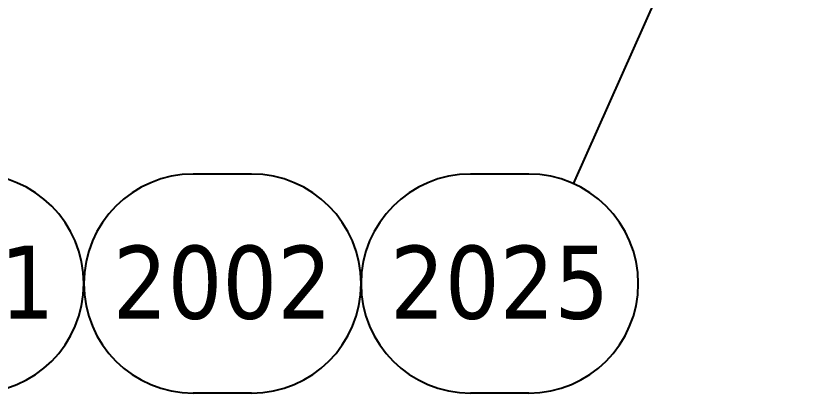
# Model space of a CAD drawing. Header units: millimetres. Extents: x -2829 to 3000, y -2259 to 2421.
# Drawn here: x 2394.3 to 2664.6, y 823 to 952.2 of the extents above; entities that cross this region are included whole.
import ezdxf

# ---------------------------------------------------------------- set-up
doc = ezdxf.new("R2010")
doc.units = ezdxf.units.MM
doc.header["$LTSCALE"] = 7.142857
doc.layers.add('Symbol (ISO)', color=7, linetype='Continuous', lineweight=25)
doc.styles.add('Note Text (ISO)', font='tahoma.ttf')

# ---------------------------------------------------------------- blocks, each defined once
blk = doc.blocks.new('Balloon5')
at = {"layer": 'Symbol (ISO)'}
for p, q in [((374.092, 152.547), (361.919, 125.247)), ((346.501, 125.719), (343.714, 125.719)), ((359.788, 125.719), (357.001, 125.719)), ((346.501, 115.219), (343.714, 115.219)), ((359.788, 115.219), (357.001, 115.219))]:
    blk.add_line(p, q, dxfattribs=at)
for centre, start, end in [((333.214, 120.469), 270, 90), ((343.714, 120.469), 90, 270), ((346.501, 120.469), 270, 90), ((357.001, 120.469), 90, 270), ((359.788, 120.469), 270, 90)]:
    blk.add_arc(centre, 5.25, start, end, dxfattribs=at)
at = {"layer": 'Symbol (ISO)', "char_height": 3.5, "attachment_point": 5, "style": 'Note Text (ISO)'}
for s, insert in [('2001', (331.82, 120.506)), ('2002', (345.108, 120.506)), ('2025', (358.395, 120.506))]:
    blk.add_mtext(s, dxfattribs=dict(at, insert=insert))

msp = doc.modelspace()

# ---------------------------------------------------------------- block references
at = {"layer": 'Symbol (ISO)', "xscale": 7.142857142857142, "yscale": 7.142857142857142, "zscale": 7.142857142857142}
msp.add_blockref('Balloon5', (0, 0), dxfattribs=at)

doc.saveas('drawing.dxf')
